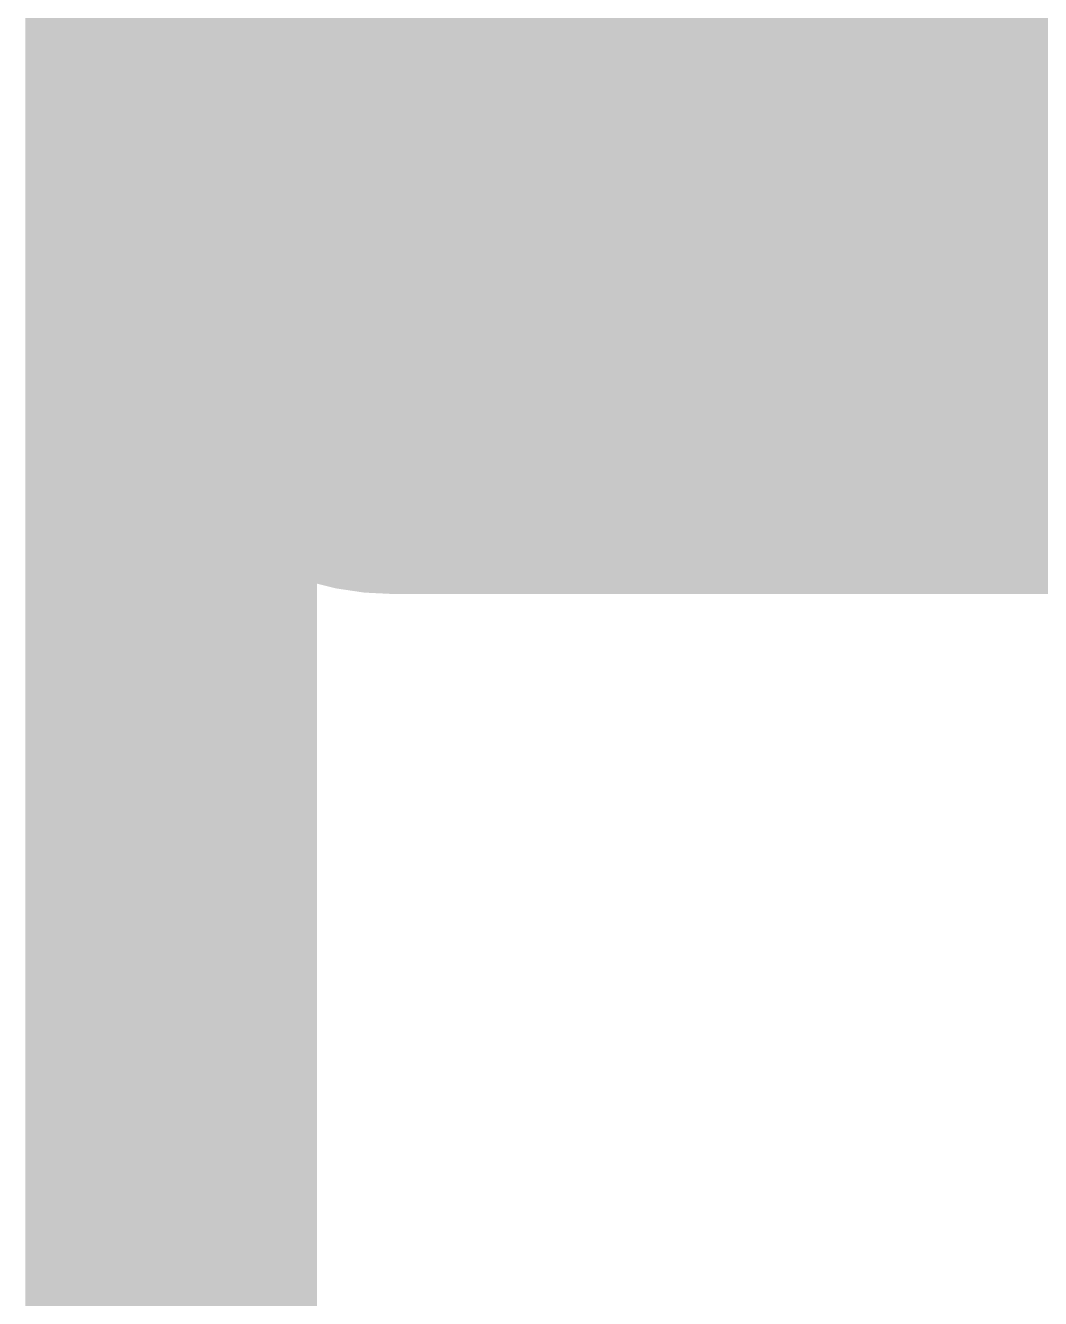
# Model space of a CAD drawing. Header units: inches. Extents: x -3 to 117, y 0 to 53.
# Drawn here: x -0.064 to 0.378, y 8.479 to 9.034 of the extents above; entities that cross this region are included whole.
import ezdxf

# ---------------------------------------------------------------- set-up
doc = ezdxf.new("R2010")
doc.units = ezdxf.units.IN
for name, color, linetype in [('Mechanical 1', 6, 'Continuous'), ('Mechanical 7', 56, 'Continuous'), ('Top Overlay', 2, 'Continuous')]:
    doc.layers.add(name, color=color, linetype=linetype)

# ---------------------------------------------------------------- blocks, each defined once
blk = doc.blocks.new('SW_TH_3P_P4_70_L11_1_W12_7_45')
at = {"layer": 'Mechanical 7'}
for points in [[(6.47954, -10.64768, 0.0508, 0.0508, 0), (6.47954, -4.14782, 0.0508, 0.0508, 0)], [(6.47954, -10.64768, 0.0508, 0.0508, 0), (0.76962, -10.64768, 0.0508, 0.0508, 0)]]:
    blk.add_lwpolyline(points, format="xyseb", dxfattribs=at)
blk.add_lwpolyline([(6.46684, -10.64768, 0.0254, 0.0254, 1), (6.49224, -10.64768, 0.0254, 0.0254, 1)], format="xyseb", close=True, dxfattribs=at)
blk.add_lwpolyline([(6.46684, -10.64768, 0.0254, 0.0254, 1), (6.49224, -10.64768, 0.0254, 0.0254, 1)], format="xyseb", close=True, dxfattribs=at)
at = {"layer": 'Top Overlay'}
for points in [[(6.53034, -10.64768, 0.254, 0.254, 0), (6.53034, -4.04876, 0.254, 0.254, 0)], [(6.53034, -10.64768, 0.254, 0.254, 0), (0.82042, -10.64768, 0.254, 0.254, 0)]]:
    blk.add_lwpolyline(points, format="xyseb", dxfattribs=at)
blk.add_lwpolyline([(6.46684, -10.64768, 0.127, 0.127, 1), (6.59384, -10.64768, 0.127, 0.127, 1)], format="xyseb", close=True, dxfattribs=at)
blk.add_lwpolyline([(6.46684, -10.64768, 0.127, 0.127, 1), (6.59384, -10.64768, 0.127, 0.127, 1)], format="xyseb", close=True, dxfattribs=at)

msp = doc.modelspace()

# ---------------------------------------------------------------- linework, layer by layer
at = {"layer": 'Mechanical 1'}
msp.add_lwpolyline([(0, 0.96048, 0.127, 0.127, 0), (0, 52.3265, 0.127, 0.127, 0)], format="xyseb", dxfattribs=at)

# ---------------------------------------------------------------- block references
at = {"rotation": 270}
msp.add_blockref('SW_TH_3P_P4_70_L11_1_W12_7_45', (10.7442, 15.4432), dxfattribs=at)

doc.saveas('drawing.dxf')
